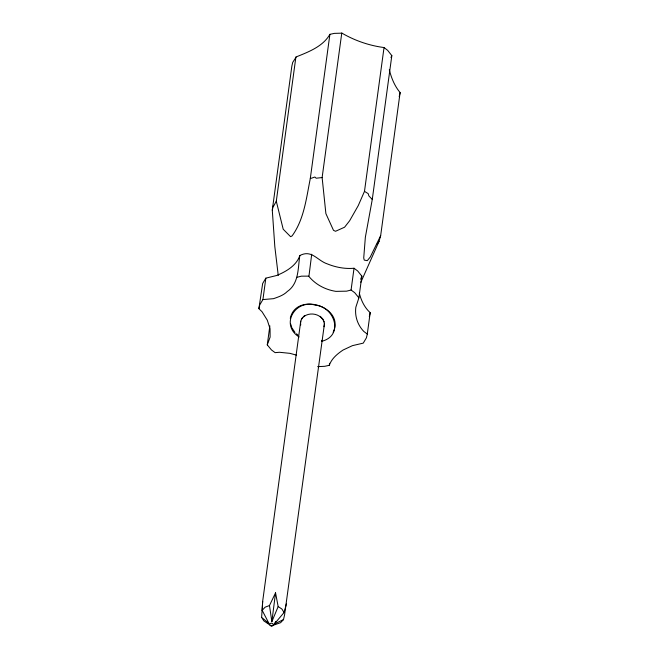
<?xml version="1.0" encoding="UTF-8"?>
<svg xmlns="http://www.w3.org/2000/svg" width="659" height="659" viewBox="0 0 659 659"><rect width="100%" height="100%" fill="white"/><g stroke="black" fill="none" stroke-linecap="round" stroke-linejoin="round"><path stroke-width="0.99" d="M261.623 617.392L262.669 601.387L262.175 610.341L268.979 623.472L261.623 617.392L263.806 620.86L269.556 624.773M286.377 603.965L284.078 612.508L274.284 624.057L283.494 619.592L284.589 614.806L324.459 323.767M271.854 621.676L275.544 592.845L269.49 605.53L271.854 621.676L278.164 606.56L275.544 592.845M296.566 355.185L290.026 353.356L279.441 352.277L275.108 352.647L271.459 349.937L267.274 344.871L270.116 337.095L270.058 328.792L267.299 320.183L262.051 311.773L258.888 308.659L262.661 283.494L265.841 278.156L276.64 275.503C285.973 271.64 296.435 265.709 299.829 255.544C311.748 249.242 317.259 260.61 327.408 263.929C335.736 267.315 345.044 269.094 354.031 268.246L357.68 270.964L361.849 276.137L358.9 297.835L355.844 307.209C354.633 316.081 357.59 325.027 363.826 331.461L367.285 334.064L366.429 337.787L363.249 343.133L352.466 345.637L343.042 350.044C337.383 353.858 331.551 358.62 329.319 365.292L324.805 366.297L317.63 366.659M278.255 275.47L274.819 246.598L272.282 210.13L291.855 66.114L292.72 62.358L296.303 56.855C308.684 51.896 323.034 46.418 329.895 34.334L334.401 33.37L341.988 33.164C354.814 40.636 369.304 45.628 384.032 47.547L387.665 50.356L391.825 55.636L372.269 199.463L365.35 237.281L363.727 257.966L364.229 260.091L367.277 260.676L370.251 257.059L380.655 235.691L400.112 92.557C394.584 86.032 391.388 77.984 389.304 69.772M258.888 308.659L259.761 304.837L262.925 299.573L265.841 278.156M329.895 34.334L310.29 178.581C306.328 198.137 304.128 219.373 292.085 235.914L290.611 236.696L283.205 229.225L276.294 201.226L295.907 56.946M267.274 344.871L269.852 325.875M262.925 299.573L273.493 298.675C278.485 296.937 283.559 295.281 287.365 291.443C299.095 283.378 297.876 267.933 299.829 255.544M262.636 601.543L300.743 321.164M358.9 297.835L354.723 292.711L351.074 290.026L346.634 291.163L335.876 291.369C325.431 289.713 315.702 284.696 308.914 276.451L311.707 254.234M384.032 47.547L364.485 191.357L358.257 205.6L349.641 220.749L344.591 227.207L335.522 231.284L333.495 230.329L325.884 213.598L322.127 177.559L341.782 32.975M329.319 365.292L329.591 363.307M351.074 290.026L354.031 268.246M367.285 334.064L370.193 312.671C364.526 307.572 361.165 300.479 359.32 293.181M272.282 210.13L273.213 205.863L273.674 206.02L276.294 201.226M399.197 96.675L400.112 92.557M369.304 316.592L370.193 312.671M380.655 235.691L379.049 241.334L360.844 282.274M290.281 318.297C296.13 291.253 345.456 306.723 333.141 332.251M360.671 279.194L361.849 276.137M390.952 57.514L391.825 55.636M274.276 624.073L275.857 621.421M262.175 610.341L265.116 607.186L269.49 605.53M283.494 619.592L280.577 622.697L271.442 625.902M302.695 317.267L301.287 319.458M377.072 244.3L379.049 241.334M303.675 316.419L304.771 315.48M321.543 341.329C344.237 335.909 334.714 306.781 315.233 305.101C295.059 299.186 279.877 324.854 299.12 336.988M321.658 340.505L322.21 340.291M310.29 178.581L314.878 177.032L316.163 178.21L322.127 177.559M296.871 277.324L301.402 276.162L308.733 276.137M278.164 606.56L281.887 609.023L284.078 612.508M364.485 191.357L368.192 193.639L368.851 195.871L372.269 199.463M266.887 621.898L268.913 623.356M320.266 316.328L323.231 319.516M296.492 333.792L297.86 335.011M291.978 327.993L294.993 332.457M323.849 321.09L324.195 321.971M290.644 323.981L291.731 327.276M300.735 324.994A11.928 9.712 7.7 0 1 312.844 314.03A11.928 9.712 7.7 0 1 323.948 326.707M270.215 625.506A1.738 1.409 7.7 0 0 273.156 625.193A1.738 1.409 7.7 0 0 271.211 623.233A1.738 1.409 7.7 0 0 270.215 625.506"/></g></svg>
